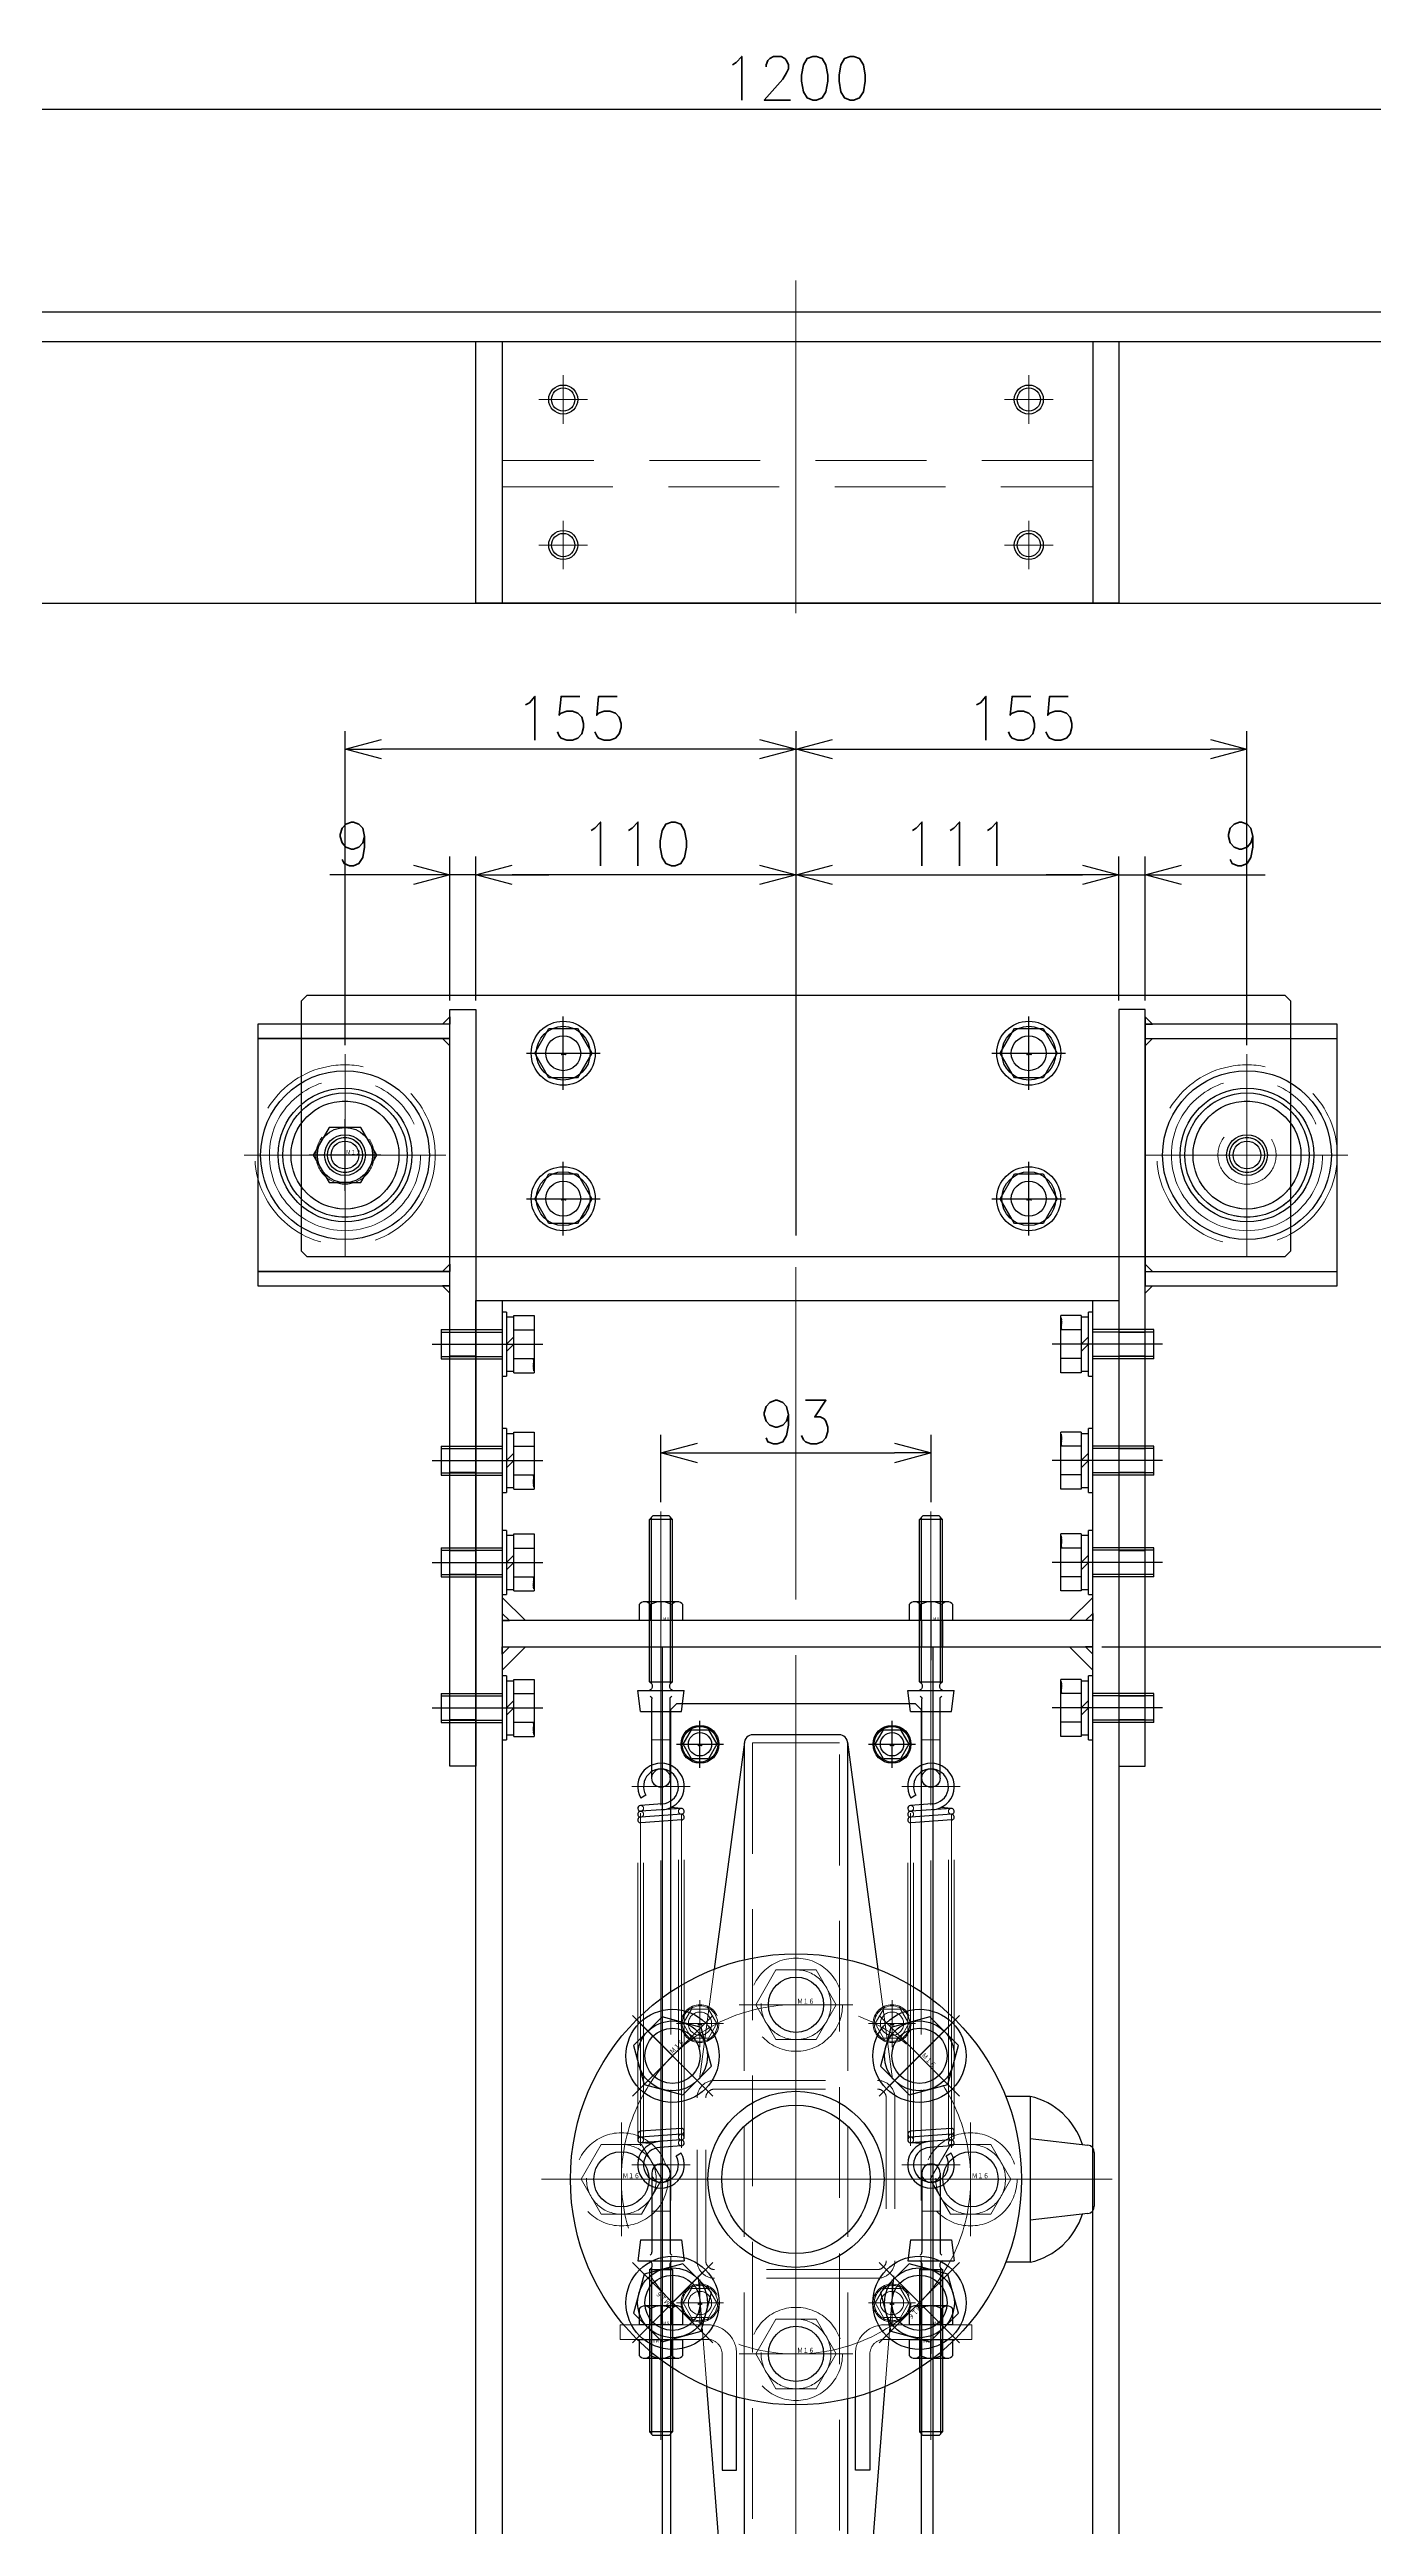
# Model space of a CAD drawing. Header units: millimetres. Extents: x -16130 to 36813, y -8099 to 27484.
# Drawn here: x 14292 to 14747, y 20762 to 21613 of the extents above; entities that cross this region are included whole.
import ezdxf

# ---------------------------------------------------------------- set-up
doc = ezdxf.new("R2010")
doc.units = ezdxf.units.MM
doc.header["$LTSCALE"] = 6
doc.header["$PDMODE"] = 99
doc.header["$PDSIZE"] = 1
for name, pattern in [('CENTER2', [28.575, 19.05, -3.175, 3.175, -3.175]), ('HIDDEN', [9.525, 6.35, -3.175]), ('PHANTOM2', [31.75, 15.875, -3.175, 3.175, -3.175, 3.175, -3.175])]:
    doc.linetypes.add(name, pattern=pattern)
for name, color, linetype, lineweight in [('04_HIDDEN', 2, 'HIDDEN', 13), ('05_CENTER', 4, 'CENTER2', 13), ('06_PHANTOM', 2, 'PHANTOM2', 13), ('08_DIM', 3, 'Continuous', 13)]:
    doc.layers.add(name, color=color, linetype=linetype, lineweight=lineweight)
doc.layers.add('10_DRAFT', color=8, linetype='Continuous', lineweight=0, plot=False)
doc.styles.add('KANJI0', font='txt.shx', dxfattribs={"width": 0.9, "height": 30, "bigfont": 'bigfont'})
doc.styles.add('KSS_TXT', font='txt.shx', dxfattribs={"bigfont": 'extfont2.shx'})
doc.styles.add('KSS_TXT_L', font='txt.shx', dxfattribs={"height": 3, "bigfont": 'extfont2.shx'})
doc.dimstyles.new('KSS_DIM', dxfattribs={"dimtxt": 3, "dimasz": 2.5, "dimexe": 1.25, "dimexo": 0.625, "dimtad": 1, "dimdsep": 46, "dimtxsty": 'KSS_TXT', "dimblk": 'OPEN30', "dimcen": 0, "dimazin": 2, "dimtfac": 0.75, "dimtmove": 0, "dimatfit": 3, "dimldrblk": 'OPEN30', "dimfxl": 1, "dimtolj": 1, "dimarcsym": 0})

# ---------------------------------------------------------------- blocks, each defined once
blk = doc.blocks.new('A$C7AFA21F4_1_1_1_1')
at = {"color": 0}
for p, q in [((-9.81, 11), (9.81, 11)), ((-9.81, 4), (-9.81, 11)), ((-4.91, 4), (-4.91, 11)), ((4.91, 4), (4.91, 11)), ((9.81, 4), (9.81, 11)), ((-11, 1.5), (11, 1.5)), ((-11, 1.5), (-11, 0)), ((-11, 0), (11, 0)), ((9.81, 4), (-9.81, 4)), ((-9.25, 4), (-9.25, 1.5)), ((0, 1.5), (-2.5, 4)), ((0, 4), (2.5, 1.5)), ((9.25, 1.5), (9.25, 4)), ((11, 0), (11, 1.5))]:
    blk.add_line(p, q, dxfattribs=at)
at = {"color": 0, "linetype": 'CENTER2'}
blk.add_line((0, -24), (0, 14), dxfattribs=at)
at = {"color": 0, "linetype": 'HIDDEN'}
for p, q in [((-5, -21), (-5, 0)), ((-4.19, -21), (-4.19, 0)), ((4.19, -21), (4.19, 0)), ((5, -21), (5, 0)), ((-5, -21), (5, -21))]:
    blk.add_line(p, q, dxfattribs=at)
at = {"layer": '10_DRAFT', "style": 'KSS_TXT_L'}
blk.add_text('BT-M10x25L,SW,PW', height=0.3, dxfattribs=at).set_placement((5.1, 10.66))
blk = doc.blocks.new('A$C64D21E7E_1_1')
at = {"color": 0}
blk.add_line((9, 43), (212, 43), dxfattribs=at)
for p, q in [((9, -59), (17, -67)), ((212, -59), (204, -67)), ((9, -84), (17, -76)), ((64, -76), (64, -2229)), ((157, -76), (157, -2229)), ((212, -84), (204, -76))]:
    blk.add_line(p, q)
for points in [[(0, -2296), (0, 43), (9, 43), (9, -2296)], [(212, 43), (221, 43), (221, -2296)], [(212, -2296), (212, 43)]]:
    blk.add_lwpolyline(points, dxfattribs=at)
at = {"color": 3}
for points in [[(9, -67), (11.5, -67), (11.5, -67), (9, -64.5)], [(212, -67), (209.5, -67), (209.5, -67), (212, -64.5)], [(9, -76), (11.5, -76), (11.5, -76), (9, -78.5)], [(212, -76), (209.5, -76), (209.5, -76), (212, -78.5)]]:
    blk.add_lwpolyline(points, close=True, dxfattribs=at)
at = {"color": 0}
blk.add_lwpolyline([(9, -76), (212, -76), (212, -67), (9, -67)], close=True, dxfattribs=at)
at = {"layer": '04_HIDDEN'}
for p, q in [((59.5, -76), (59.5, -67)), ((60.25, -76), (60.25, -67)), ((66.75, -76), (66.75, -67)), ((67.5, -76), (67.5, -67)), ((152.5, -76), (152.5, -67)), ((153.25, -76), (153.25, -67)), ((159.75, -76), (159.75, -67)), ((160.5, -76), (160.5, -67))]:
    blk.add_line(p, q, dxfattribs=at)
at = {"layer": '05_CENTER'}
for p, q in [((110, 54.51), (110, -2328.57)), ((14, 28), (-5, 28)), ((207, 28), (226, 28)), ((14, -12), (-5, -12)), ((207, -12), (226, -12)), ((14, -47), (-5, -47)), ((207, -47), (226, -47)), ((63.5, -62.71), (63.5, -80.59)), ((156.5, -62.71), (156.5, -80.59)), ((14, -97), (-5, -97)), ((207, -97), (226, -97))]:
    blk.add_line(p, q, dxfattribs=at)
blk = doc.blocks.new('A$C4F8D4A0D_1_1')
at = {"color": 0}
for p, q in [((-9, 245.5), (-75, 245.5)), ((-75, 245.5), (-75, 245.5)), ((-75, 245.5), (-9, 245.5)), ((-9, 245.5), (-9, 245.5)), ((-9, 165.5), (-75, 165.5)), ((-75, 165.5), (-75, 165.5)), ((-75, 165.5), (-9, 165.5)), ((-9, 165.5), (-9, 165.5))]:
    blk.add_line(p, q, dxfattribs=at)
for points in [[(0, -4.5), (-9, -4.5), (-9, 255.5), (0, 255.5)], [(-9, 250.5), (-75, 250.5), (-75, 160.5), (-9, 160.5)]]:
    blk.add_lwpolyline(points, close=True, dxfattribs=at)
at = {"color": 3}
for points in [[(-9, 250.5), (-11.5, 250.5), (-11.5, 250.5), (-9, 253)], [(-9, 245.5), (-11.5, 245.5), (-11.5, 245.5), (-9, 243)], [(-9, 165.5), (-11.5, 165.5), (-11.5, 165.5), (-9, 168)], [(-9, 160.5), (-11.5, 160.5), (-11.5, 160.5), (-9, 158)]]:
    blk.add_lwpolyline(points, close=True, dxfattribs=at)
at = {"color": 0}
for radius in [21.35, 18.55]:
    blk.add_circle((-45, 205.5), radius, dxfattribs=at)
at = {"layer": '04_HIDDEN'}
for p, q in [((0, 145.5), (-9, 145.5)), ((0, 144.5), (-9, 144.5)), ((0, 136.5), (-9, 136.5)), ((0, 135.5), (-9, 135.5)), ((0, 105.5), (-9, 105.5)), ((0, 104.5), (-9, 104.5)), ((0, 96.5), (-9, 96.5)), ((0, 95.5), (-9, 95.5)), ((-9, 70.5), (0, 70.5)), ((-9, 69.5), (0, 69.5)), ((-9, 61.5), (0, 61.5)), ((-9, 60.5), (0, 60.5)), ((-9, 20.5), (0, 20.5)), ((-9, 19.5), (0, 19.5)), ((-9, 11.5), (0, 11.5)), ((-9, 10.5), (0, 10.5))]:
    blk.add_line(p, q, dxfattribs=at)
at = {"layer": '05_CENTER'}
for p, q in [((-45, 179.33), (-45, 231.67)), ((-18.83, 205.5), (-71.17, 205.5)), ((5, 140.5), (-14, 140.5)), ((5, 100.5), (-14, 100.5)), ((-14, 65.5), (5, 65.5)), ((-14, 15.5), (5, 15.5))]:
    blk.add_line(p, q, dxfattribs=at)
blk = doc.blocks.new('A$C7C922184_1_1')
at = {"color": 0}
for p, q in [((9, 245.5), (75, 245.5)), ((9, 165.5), (75, 165.5))]:
    blk.add_line(p, q, dxfattribs=at)
for points in [[(0, -4.5), (9, -4.5), (9, 255.5), (0, 255.5)], [(75, 250.5), (9, 250.5), (9, 160.5), (75, 160.5)]]:
    blk.add_lwpolyline(points, close=True, dxfattribs=at)
at = {"color": 3}
for points in [[(9, 250.5), (11.5, 250.5), (11.5, 250.5), (9, 253)], [(9, 245.5), (11.5, 245.5), (11.5, 245.5), (9, 243)], [(9, 165.5), (11.5, 165.5), (11.5, 165.5), (9, 168)], [(9, 160.5), (11.5, 160.5), (11.5, 160.5), (9, 158)]]:
    blk.add_lwpolyline(points, close=True, dxfattribs=at)
at = {"color": 0}
for radius in [21.35, 18.55]:
    blk.add_circle((44, 205.5), radius, dxfattribs=at)
at = {"layer": '04_HIDDEN'}
for p, q in [((0, 145.5), (9, 145.5)), ((0, 144.5), (9, 144.5)), ((0, 136.5), (9, 136.5)), ((0, 135.5), (9, 135.5)), ((0, 105.5), (9, 105.5)), ((0, 104.5), (9, 104.5)), ((0, 96.5), (9, 96.5)), ((0, 95.5), (9, 95.5)), ((0, 70.5), (9, 70.5)), ((0, 69.5), (9, 69.5)), ((0, 61.5), (9, 61.5)), ((0, 60.5), (9, 60.5)), ((0, 20.5), (9, 20.5)), ((0, 19.5), (9, 19.5)), ((0, 11.5), (9, 11.5)), ((0, 10.5), (9, 10.5))]:
    blk.add_line(p, q, dxfattribs=at)
at = {"layer": '05_CENTER'}
for p, q in [((44, 179.33), (44, 231.67)), ((17.83, 205.5), (70.17, 205.5)), ((-5, 140.5), (14, 140.5)), ((-5, 100.5), (14, 100.5)), ((-5, 65.5), (14, 65.5)), ((-5, 15.5), (14, 15.5))]:
    blk.add_line(p, q, dxfattribs=at)
blk = doc.blocks.new('A$C47C001BE_1_1')
for name, p in [('A$C4F8D4A0D_1_1', (-110, -23)), ('A$C7C922184_1_1', (111, -23)), ('A$C64D21E7E_1_1', (-110, 89.5))]:
    blk.add_blockref(name, p)
for p, rotation in [((-101, 117.5), 270), ((102, 117.5), 90), ((-101, 77.5), 270), ((102, 77.5), 90), ((-101, 42.5), 270), ((102, 42.5), 90), ((-101, -7.5), 270), ((102, -7.5), 90)]:
    blk.add_blockref('A$C7AFA21F4_1_1_1_1', p, dxfattribs=dict(rotation=rotation))
blk = doc.blocks.new('M10Tz_1_1_1')
at = {"color": 0}
for radius in [5, 4]:
    blk.add_circle((0, 0), radius, dxfattribs=at)
at = {"layer": '05_CENTER'}
for p, q in [((8.34, 0), (-8.34, 0)), ((0, -8.34), (0, 8.34))]:
    blk.add_line(p, q, dxfattribs=at)
blk = doc.blocks.new('A$C247C2A21_1_1')
at = {"color": 0}
for p, q in [((-1191, 20), (-9, 20)), ((-701, 20), (-701, -70)), ((-498, 20), (-498, -70))]:
    blk.add_line(p, q, dxfattribs=at)
for points in [[(-1191, -70), (-9, -70), (-9, 30), (-1191, 30)], [(-710, 20), (-489, 20), (-489, -70), (-710, -70)]]:
    blk.add_lwpolyline(points, close=True, dxfattribs=at)
at = {"layer": '04_HIDDEN'}
blk.add_lwpolyline([(-701, -30), (-498, -30), (-498, -21), (-701, -21)], close=True, dxfattribs=at)
at = {"layer": '05_CENTER'}
blk.add_line((-600, 40.86), (-600, -83.05), dxfattribs=at)
for p in [(-680, 0), (-520, 0), (-680, -50), (-520, -50)]:
    blk.add_blockref('M10Tz_1_1_1', p)
blk = doc.blocks.new('A$C669F6427_1_1')
at = {"color": 0}
for p, q in [((-3.15, 13.15), (-3.15, -14.09)), ((3.15, 13.15), (3.15, -14.09)), ((-7, -9.8), (-8, -17)), ((-8, -17), (8, -17)), ((-7, -9.8), (-3.15, -9.8)), ((-3.15, -9.8), (3.15, -9.8)), ((3.15, -9.8), (7, -9.8)), ((7, -9.8), (8, -17)), ((-4, -20), (4, -20)), ((-4, -20), (-4, -75.8)), ((-3.25, -19.37), (-3.25, -76.55)), ((3.25, -19.37), (3.25, -76.55)), ((4, -20), (4, -75.8)), ((4, -75.8), (-4, -75.8)), ((-4, -75.8), (-2.8, -77)), ((4, -75.8), (2.8, -77)), ((2.8, -77), (-2.8, -77))]:
    blk.add_line(p, q, dxfattribs=at)
for centre, radius, start, end in [((0, 13.15), 3.15, 0, 180), ((-4.63, -18.5), 1.62, 292.61986, 67.38014), ((-4.15, -14.09), 1, 293.17204, 0), ((4.62, -18.5), 1.62, 112.61986, 247.38014), ((4.15, -14.09), 1, 180, 246.82796)]:
    blk.add_arc(centre, radius, start, end, dxfattribs=at)
at = {"layer": '04_HIDDEN', "color": 0}
blk.add_arc((0, 13.15), 3.15, 180, 0, dxfattribs=at)
at = {"layer": '05_CENTER', "color": 0}
blk.add_line((0, 18.51), (0, -78.56), dxfattribs=at)
at = {"layer": '10_DRAFT'}
blk.add_line((-3.15, 0), (3.15, 0), dxfattribs=at)
blk = doc.blocks.new('M8Nu_1_1_1_1')
at = {"color": 0}
for p, q in [((-7.5, 5.5), (-7.5, 0)), ((-7.5, 5.5), (-7.5, 0)), ((7.5, 0), (-7.5, 0)), ((5.62, 6.5), (-5.62, 6.5)), ((5.62, 6.5), (-5.62, 6.5)), ((-3.75, 0), (-3.75, 5.5)), ((-3.75, 0), (-3.75, 5.5)), ((3.75, 5.5), (3.75, 0)), ((3.75, 5.5), (3.75, 0)), ((7.5, 0), (7.5, 5.5)), ((7.5, 0), (7.5, 5.5))]:
    blk.add_line(p, q, dxfattribs=at)
at = {"color": 0, "linetype": 'CENTER2'}
blk.add_line((0, 6.5), (0, 0), dxfattribs=at)
at = {"color": 0}
for centre, radius, start, end in [((-5.62, 4.25), 2.25, 33.626, 146.374), ((-5.62, 4.25), 2.25, 33.626, 146.374), ((0, -1), 7.5, 60, 120), ((5.62, 4.25), 2.25, 33.626, 146.374)]:
    blk.add_arc(centre, radius, start, end, dxfattribs=at)
at = {"layer": '10_DRAFT', "style": 'KANJI0', "width": 0.82}
blk.add_text('Ｍ８', height=1, dxfattribs=at).set_placement((0.71, -0.03))
blk = doc.blocks.new('AWS16-100e_1_1')
at = {"color": 0}
for p, q in [((-129.48, -7.07), (-130.02, 0.43)), ((-128.74, 3.37), (-128.48, 7)), ((-127.48, -6.93), (-128.48, 7.03)), ((-125.48, -6.93), (-126.48, 7.07)), ((-123.48, -6.93), (-124.48, 7.07)), ((-17.51, -7.21), (-18.52, 6.93)), ((-15.51, -7.21), (-16.52, 6.93)), ((-13.52, -7.07), (-14.52, 6.93)), ((-11.98, -0.43), (-12.52, 7.07)), ((-9, 5.2), (-10, 6.93)), ((-132, -6.93), (-133, -5.2)), ((-132.5, -6.06), (-132.5, -6.06)), ((-132.25, -6.5), (-132.25, -6.5)), ((-13.52, -7.07), (-13.26, -3.37))]:
    blk.add_line(p, q, dxfattribs=at)
for centre, radius, start, end in [((-136, 0), 8, 4.08562, 299.99999), ((-136, 0), 6, 4.08562, 299.99999), ((-127.48, 7), 1, 355.91438, 175.91438), ((-125.48, 7), 1, 355.91438, 175.91438), ((-17.52, 7), 1, 0, 184.08562), ((-15.52, 7), 1, 0, 184.08562), ((-13.52, 7), 1, 4.08562, 184.08562), ((-6, 0), 8, 184.08562, 120), ((-6, 0), 6, 184.08562, 120), ((-128.48, -7), 1, 184.08562, 4.08562), ((-126.48, -7), 1, 184.08562, 4.08562), ((-124.48, -7), 1, 184.08562, 4.08562), ((-16.52, -7), 1, 175.91438, 355.91438), ((-14.52, -7), 1, 175.91438, 355.91438)]:
    blk.add_arc(centre, radius, start, end, dxfattribs=at)
at = {"layer": '04_HIDDEN', "color": 0}
for centre, start, end in [((-127.48, 7), 175.91438, 355.91438), ((-15.52, 7), 180, 4.08562), ((-13.52, 7), 184.08562, 4.08562), ((-128.48, -7), 4.08562, 184.08562), ((-126.48, -7), 4.08562, 184.08562), ((-14.52, -7), 355.91438, 175.91438)]:
    blk.add_arc(centre, 1, start, end, dxfattribs=at)
at = {"layer": '05_CENTER', "color": 0}
for p, q in [((-136, 10), (-136, -10)), ((-6, 10), (-6, -10)), ((-145.75, 0), (3.75, 0)), ((-129.48, 7), (-11.52, 7)), ((-130.17, -7), (-12, -7))]:
    blk.add_line(p, q, dxfattribs=at)
at = {"layer": '06_PHANTOM', "color": 0}
for p, q in [((-127.48, 8), (-15.52, 8)), ((-127.48, 6), (-15.52, 6)), ((-126.48, -6), (-14.52, -6)), ((-126.48, -8), (-14.52, -8))]:
    blk.add_line(p, q, dxfattribs=at)
blk = doc.blocks.new('A$C5D2D06B3_1_1')
at = {"color": 4, "xscale": -1, "rotation": 180}
blk.add_blockref('A$C669F6427_1_1', (0, -41), dxfattribs=at)
for p in [(0, 0), (0, -242)]:
    blk.add_blockref('M8Nu_1_1_1_1', p)
at = {"color": 4, "rotation": 90}
blk.add_blockref('AWS16-100e_1_1', (0, -51), dxfattribs=at)
at = {"color": 4}
blk.add_blockref('A$C669F6427_1_1', (0, -203), dxfattribs=at)
at = {"rotation": 180}
blk.add_blockref('M8Nu_1_1_1_1', (0, -247), dxfattribs=at)
blk = doc.blocks.new('A$C491655AE_1_1_1_1')
at = {"color": 0, "linetype": 'CENTER2'}
for p, q in [((0, -12.64), (0, 12.64)), ((-12.64, 0), (12.64, 0))]:
    blk.add_line(p, q, dxfattribs=at)
at = {"color": 0}
for p, q in [((-9.81, 0), (-4.91, 8.5)), ((-4.91, -8.5), (-9.81, 0)), ((-4.91, 8.5), (4.91, 8.5)), ((4.91, 8.5), (9.81, 0)), ((9.81, 0), (4.91, -8.5)), ((4.91, -8.5), (-4.91, -8.5))]:
    blk.add_line(p, q, dxfattribs=at)
for radius in [11, 9.25]:
    blk.add_circle((0, 0), radius, dxfattribs=at)
at = {"layer": '10_DRAFT', "style": 'KSS_TXT_L'}
blk.add_text('BT-M10', height=0.3, dxfattribs=at).set_placement((-0.7, -0.54))
blk = doc.blocks.new('M12Tz_1_1_1')
at = {"color": 0}
for radius in [6, 4.75]:
    blk.add_circle((0, 0), radius, dxfattribs=at)
at = {"layer": '05_CENTER'}
for p, q in [((0, -10.33), (0, 10.33)), ((10.33, 0), (-10.33, 0))]:
    blk.add_line(p, q, dxfattribs=at)
blk = doc.blocks.new('A$C22AC1178_1_1')
at = {"color": 0}
blk.add_lwpolyline([(-250, 73), (-248, 75), (88, 75), (90, 73), (90, -13), (88, -15), (-248, -15), (-250, -13)], close=True, dxfattribs=at)
for centre, radius in [((-160, 55), 6), ((0, 55), 6), ((-235, 20), 7), ((-235, 20), 6), ((75, 20), 7), ((75, 20), 6), ((-235, 20), 4.75), ((75, 20), 4.75), ((-160, 5), 6), ((0, 5), 6)]:
    blk.add_circle(centre, radius, dxfattribs=at)
at = {"layer": '04_HIDDEN'}
for centre in [(-235, 20), (75, 20)]:
    blk.add_circle(centre, 10, dxfattribs=at)
at = {"layer": '05_CENTER'}
for p, q in [((-160, 44.59), (-160, 65.41)), ((0, 44.59), (0, 65.41)), ((-149.59, 55), (-170.41, 55)), ((10.41, 55), (-10.41, 55)), ((-235, 5.6), (-235, 34.4)), ((75, 5.6), (75, 34.4)), ((-249.4, 20), (-220.6, 20)), ((89.4, 20), (60.6, 20)), ((-160, -5.41), (-160, 15.41)), ((0, -5.41), (0, 15.41)), ((-149.59, 5), (-170.41, 5)), ((10.41, 5), (-10.41, 5))]:
    blk.add_line(p, q, dxfattribs=at)
blk.add_blockref('M12Tz_1_1_1', (-235, 20))
blk = doc.blocks.new('M12Nua_2_1')
at = {"color": 0}
for p, q in [((-5.47, 9.48), (-10.95, 0)), ((5.48, 9.48), (-5.47, 9.48)), ((10.95, 0), (5.48, 9.48)), ((-10.95, 0), (-5.47, -9.48)), ((5.48, -9.48), (10.95, 0)), ((-5.47, -9.48), (5.48, -9.48))]:
    blk.add_line(p, q, dxfattribs=at)
at = {"color": 0, "linetype": 'CENTER2'}
for p, q in [((0, -12.34), (0, 12.34)), ((12.34, 0), (-12.34, 0))]:
    blk.add_line(p, q, dxfattribs=at)
at = {"color": 0}
for radius in [9.48, 6, 4.75]:
    blk.add_circle((0, 0), radius, dxfattribs=at)
at = {"layer": '10_DRAFT', "style": 'KANJI0', "width": 0.82}
blk.add_text('Ｍ１２', height=1.5, dxfattribs=at).set_placement((0.31, 0.09))
blk = doc.blocks.new('A$C56841FAC_1_1')
at = {"color": 0}
for radius in [29, 23]:
    blk.add_circle((0, 0), radius, dxfattribs=at)
at = {"layer": '05_CENTER', "color": 0}
for p, q in [((0, -31.37), (0, 31.37)), ((31.37, 0), (-31.37, 0))]:
    blk.add_line(p, q, dxfattribs=at)
blk.add_circle((0, 0), 26, dxfattribs=at)
blk = doc.blocks.new('A$C3FA65521_1_1')
at = {"color": 0}
for radius in [31, 10, 6.05]:
    blk.add_circle((0, 0), radius, dxfattribs=at)
at = {"layer": '04_HIDDEN'}
for radius in [21.35, 18.55]:
    blk.add_circle((0, 0), radius, dxfattribs=at)
at = {"layer": '05_CENTER'}
for p, q in [((0, -34.67), (0, 34.67)), ((-34.67, 0), (34.67, 0))]:
    blk.add_line(p, q, dxfattribs=at)
blk = doc.blocks.new('A$C1CB21C02_1_1')
for name, p in [('A$C22AC1178_1_1', (-75, -20)), ('A$C491655AE_1_1_1_1', (-235, 35)), ('A$C491655AE_1_1_1_1', (-75, 35)), ('M12Nua_2_1', (-310, 0)), ('A$C491655AE_1_1_1_1', (-235, -15)), ('A$C491655AE_1_1_1_1', (-75, -15))]:
    blk.add_blockref(name, p)
at = {"color": 4}
for p in [(-310, 0), (0, 0)]:
    blk.add_blockref('A$C56841FAC_1_1', p, dxfattribs=at)
at = {"layer": '04_HIDDEN'}
for p in [(-310, 0), (0, 0)]:
    blk.add_blockref('A$C3FA65521_1_1', p, dxfattribs=at)
blk = doc.blocks.new('_Open30')
at = {"color": 0, "linetype": 'ByBlock', "lineweight": -2}
for p, q in [((-1, 0.268), (0, 0)), ((0, 0), (-1, -0.268)), ((0, 0), (-1, 0))]:
    blk.add_line(p, q, dxfattribs=at)
blk = doc.blocks.new('*D2007')
at = {"layer": '08_DIM', "color": 0, "lineweight": -2, "transparency": 16777216}
for p, q in [((14393.8, 21271.01), (14393.8, 21378.93)), ((14548.8, 21205.55), (14548.8, 21378.93)), ((14536.3, 21372.68), (14406.3, 21372.68))]:
    blk.add_line(p, q, dxfattribs=at)
at = {"layer": 'Defpoints', "color": 0, "transparency": 16777216}
for p in [(14393.8, 21372.68), (14393.8, 21267.89), (14548.8, 21202.43)]:
    blk.add_point(p, dxfattribs=at)
at = {"layer": '08_DIM', "color": 0, "lineweight": -2, "transparency": 16777216, "xscale": 12.5, "yscale": 12.5, "zscale": 12.5, "rotation": 180}
blk.add_blockref('_Open30', (14393.8, 21372.68), dxfattribs=at)
at = {"layer": '08_DIM', "color": 0, "lineweight": -2, "transparency": 16777216, "xscale": 12.5, "yscale": 12.5, "zscale": 12.5}
blk.add_blockref('_Open30', (14548.8, 21372.68), dxfattribs=at)
at = {"layer": '08_DIM', "color": 0, "transparency": 16777216, "insert": (14471.3, 21383.32), "char_height": 15, "attachment_point": 5, "style": 'KSS_TXT'}
blk.add_mtext('\\A1;155', dxfattribs=at)
blk = doc.blocks.new('*D2008')
at = {"layer": '08_DIM', "color": 0, "lineweight": -2, "transparency": 16777216}
for p, q in [((14548.8, 21205.55), (14548.8, 21378.93)), ((14703.8, 21271.01), (14703.8, 21378.93)), ((14561.3, 21372.68), (14691.3, 21372.68))]:
    blk.add_line(p, q, dxfattribs=at)
at = {"layer": 'Defpoints', "color": 0, "transparency": 16777216}
for p in [(14703.8, 21372.68), (14703.8, 21267.89), (14548.8, 21202.43)]:
    blk.add_point(p, dxfattribs=at)
at = {"layer": '08_DIM', "color": 0, "lineweight": -2, "transparency": 16777216, "xscale": 12.5, "yscale": 12.5, "zscale": 12.5, "rotation": 180}
blk.add_blockref('_Open30', (14548.8, 21372.68), dxfattribs=at)
at = {"layer": '08_DIM', "color": 0, "lineweight": -2, "transparency": 16777216, "xscale": 12.5, "yscale": 12.5, "zscale": 12.5}
blk.add_blockref('_Open30', (14703.8, 21372.68), dxfattribs=at)
at = {"layer": '08_DIM', "color": 0, "transparency": 16777216, "insert": (14626.3, 21383.32), "char_height": 15, "attachment_point": 5, "style": 'KSS_TXT'}
blk.add_mtext('\\A1;155', dxfattribs=at)
blk = doc.blocks.new('*D2011')
at = {"layer": '08_DIM', "color": 0, "lineweight": -2, "transparency": 16777216}
for p, q in [((13948.8, 21520.98), (13948.8, 21598.92)), ((15148.8, 21520.98), (15148.8, 21598.92)), ((13961.3, 21592.67), (15136.3, 21592.67))]:
    blk.add_line(p, q, dxfattribs=at)
at = {"layer": 'Defpoints', "color": 0, "transparency": 16777216}
for p in [(15148.8, 21592.67), (13948.8, 21517.86), (15148.8, 21517.86)]:
    blk.add_point(p, dxfattribs=at)
at = {"layer": '08_DIM', "color": 0, "lineweight": -2, "transparency": 16777216, "xscale": 12.5, "yscale": 12.5, "zscale": 12.5, "rotation": 180}
blk.add_blockref('_Open30', (13948.8, 21592.67), dxfattribs=at)
at = {"layer": '08_DIM', "color": 0, "lineweight": -2, "transparency": 16777216, "xscale": 12.5, "yscale": 12.5, "zscale": 12.5}
blk.add_blockref('_Open30', (15148.8, 21592.67), dxfattribs=at)
at = {"layer": '08_DIM', "color": 0, "transparency": 16777216, "insert": (14548.8, 21603.3), "char_height": 15, "attachment_point": 5, "style": 'KSS_TXT'}
blk.add_mtext('\\A1;1200', dxfattribs=at)
blk = doc.blocks.new('*D2018')
at = {"layer": '08_DIM', "color": 0, "lineweight": -2, "transparency": 16777216}
for p, q in [((14438.8, 21286.35), (14438.8, 21335.77)), ((14548.8, 21205.55), (14548.8, 21335.77)), ((14536.3, 21329.52), (14451.3, 21329.52))]:
    blk.add_line(p, q, dxfattribs=at)
at = {"layer": 'Defpoints', "color": 0, "transparency": 16777216}
for p in [(14438.8, 21329.52), (14438.8, 21283.22), (14548.8, 21202.43)]:
    blk.add_point(p, dxfattribs=at)
at = {"layer": '08_DIM', "color": 0, "lineweight": -2, "transparency": 16777216, "xscale": 12.5, "yscale": 12.5, "zscale": 12.5, "rotation": 180}
blk.add_blockref('_Open30', (14438.8, 21329.52), dxfattribs=at)
at = {"layer": '08_DIM', "color": 0, "lineweight": -2, "transparency": 16777216, "xscale": 12.5, "yscale": 12.5, "zscale": 12.5}
blk.add_blockref('_Open30', (14548.8, 21329.52), dxfattribs=at)
at = {"layer": '08_DIM', "color": 0, "transparency": 16777216, "insert": (14493.8, 21340.15), "char_height": 15, "attachment_point": 5, "style": 'KSS_TXT'}
blk.add_mtext('\\A1;110', dxfattribs=at)
blk = doc.blocks.new('*D2019')
at = {"layer": '08_DIM', "color": 0, "lineweight": -2, "transparency": 16777216}
for p, q in [((14548.8, 21205.55), (14548.8, 21335.77)), ((14659.8, 21286.35), (14659.8, 21335.77)), ((14561.3, 21329.52), (14647.3, 21329.52))]:
    blk.add_line(p, q, dxfattribs=at)
at = {"layer": 'Defpoints', "color": 0, "transparency": 16777216}
for p in [(14659.8, 21329.52), (14659.8, 21283.22), (14548.8, 21202.43)]:
    blk.add_point(p, dxfattribs=at)
at = {"layer": '08_DIM', "color": 0, "lineweight": -2, "transparency": 16777216, "xscale": 12.5, "yscale": 12.5, "zscale": 12.5, "rotation": 180}
blk.add_blockref('_Open30', (14548.8, 21329.52), dxfattribs=at)
at = {"layer": '08_DIM', "color": 0, "lineweight": -2, "transparency": 16777216, "xscale": 12.5, "yscale": 12.5, "zscale": 12.5}
blk.add_blockref('_Open30', (14659.8, 21329.52), dxfattribs=at)
at = {"layer": '08_DIM', "color": 0, "transparency": 16777216, "insert": (14604.3, 21340.15), "char_height": 15, "attachment_point": 5, "style": 'KSS_TXT'}
blk.add_mtext('\\A1;111', dxfattribs=at)
blk = doc.blocks.new('*D2020')
at = {"layer": '08_DIM', "color": 0, "lineweight": -2, "transparency": 16777216}
for p, q in [((14429.8, 21286.35), (14429.8, 21335.77)), ((14438.8, 21286.35), (14438.8, 21335.77)), ((14417.3, 21329.52), (14388.55, 21329.52)), ((14438.8, 21329.52), (14429.8, 21329.52)), ((14451.3, 21329.52), (14463.8, 21329.52))]:
    blk.add_line(p, q, dxfattribs=at)
at = {"layer": 'Defpoints', "color": 0, "transparency": 16777216}
for p in [(14429.8, 21329.52), (14429.8, 21283.22), (14438.8, 21283.22)]:
    blk.add_point(p, dxfattribs=at)
at = {"layer": '08_DIM', "color": 0, "lineweight": -2, "transparency": 16777216, "xscale": 12.5, "yscale": 12.5, "zscale": 12.5}
blk.add_blockref('_Open30', (14429.8, 21329.52), dxfattribs=at)
at = {"layer": '08_DIM', "color": 0, "lineweight": -2, "transparency": 16777216, "xscale": 12.5, "yscale": 12.5, "zscale": 12.5, "rotation": 180}
blk.add_blockref('_Open30', (14438.8, 21329.52), dxfattribs=at)
at = {"layer": '08_DIM', "color": 0, "transparency": 16777216, "insert": (14396.67, 21340.15), "char_height": 15, "attachment_point": 5, "style": 'KSS_TXT'}
blk.add_mtext('\\A1;9', dxfattribs=at)
blk = doc.blocks.new('*D2021')
at = {"layer": '08_DIM', "color": 0, "lineweight": -2, "transparency": 16777216}
for p, q in [((14659.8, 21286.35), (14659.8, 21335.77)), ((14668.8, 21286.35), (14668.8, 21335.77)), ((14647.3, 21329.52), (14634.8, 21329.52)), ((14659.8, 21329.52), (14668.8, 21329.52)), ((14681.3, 21329.52), (14710.05, 21329.52))]:
    blk.add_line(p, q, dxfattribs=at)
at = {"layer": 'Defpoints', "color": 0, "transparency": 16777216}
for p in [(14668.8, 21329.52), (14659.8, 21283.22), (14668.8, 21283.22)]:
    blk.add_point(p, dxfattribs=at)
at = {"layer": '08_DIM', "color": 0, "lineweight": -2, "transparency": 16777216, "xscale": 12.5, "yscale": 12.5, "zscale": 12.5}
blk.add_blockref('_Open30', (14659.8, 21329.52), dxfattribs=at)
at = {"layer": '08_DIM', "color": 0, "lineweight": -2, "transparency": 16777216, "xscale": 12.5, "yscale": 12.5, "zscale": 12.5, "rotation": 180}
blk.add_blockref('_Open30', (14668.8, 21329.52), dxfattribs=at)
at = {"layer": '08_DIM', "color": 0, "transparency": 16777216, "insert": (14701.92, 21340.15), "char_height": 15, "attachment_point": 5, "style": 'KSS_TXT'}
blk.add_mtext('\\A1;9', dxfattribs=at)
blk = doc.blocks.new('A$C68293EE5_1_1')
at = {"color": 0}
blk.add_lwpolyline([(20, -23.22), (20, -50), (25, -50), (25, -24.77)], dxfattribs=at)
at = {"layer": '04_HIDDEN'}
for points in [[(15, 0), (-15, 0), (-15, -5), (15, -5, -0.414214), (20, -10), (20, -23.22)], [(25, -24.77), (25, -10, 0.414214), (15, 0)]]:
    blk.add_lwpolyline(points, format="xyb", dxfattribs=at)
at = {"layer": '05_CENTER'}
blk.add_line((-1, 5), (-1, -10), dxfattribs=at)
blk = doc.blocks.new('A$C473A0517_1_1_1')
for p, q in [((-17.75, 150.18), (-28.16, 72.2)), ((17.75, 150.18), (28.16, 72.2)), ((-17.77, -235.01), (-30.63, -71.19)), ((17.77, -235.01), (30.63, -71.19))]:
    blk.add_line(p, q)
at = {"color": 0}
for p, q in [((-17.78, 149.78), (-17.78, 75.43)), ((14.78, 152.78), (-14.78, 152.78)), ((17.78, 75.43), (17.78, 149.78)), ((-17.78, -75.43), (-17.78, -234.78)), ((17.78, -234.78), (17.78, -75.43)), ((-14.78, -237.78), (14.78, -237.78))]:
    blk.add_line(p, q, dxfattribs=at)
for points in [[(-43, 64.48), (-43, 161.5), (-41, 163.5), (41, 163.5), (43, 161.5), (43, 64.48)], [(43, -64.48), (43, -247.5), (41, -249.5), (-41, -249.5), (-43, -247.5), (-43, -64.48)]]:
    blk.add_lwpolyline(points, dxfattribs=at)
for centre, radius in [((-33, 149.5), 4), ((33, 149.5), 4), ((0, 0), 77.5), ((0, 60), 9.5), ((0, 0), 30.25), ((-60, 0), 9.5), ((60, 0), 9.5), ((0, -60), 9.5), ((-33, -138.5), 4), ((33, -138.5), 4), ((-33, -234.5), 4), ((33, -234.5), 4)]:
    blk.add_circle(centre, radius, dxfattribs=at)
for centre, start, end in [((-14.78, 149.78), 90, 180), ((14.78, 149.78), 0, 90), ((-14.78, -234.78), 180, 270), ((14.78, -234.78), 270, 0)]:
    blk.add_arc(centre, 3, start, end, dxfattribs=at)
at = {"layer": '04_HIDDEN'}
for p, q in [((-28.16, 72.2), (-33.95, 28.79)), ((-17.78, 75.43), (-17.78, -75.43)), ((17.78, 75.43), (17.78, -75.43)), ((28.16, 72.2), (33.95, 28.79)), ((-30.63, -71.19), (-33.98, -28.47)), ((30.63, -71.19), (33.98, -28.47))]:
    blk.add_line(p, q, dxfattribs=at)
blk.add_lwpolyline([(-15, -235), (15, -235), (15, 150), (-15, 150)], close=True, dxfattribs=at)
for points in [[(-43, -64.48), (-43, 64.48)], [(43, -64.48), (43, 64.48)]]:
    blk.add_lwpolyline(points, dxfattribs=at)
for points in [[(-28, 34), (28, 34, -0.414214), (34, 28), (34, -28, -0.414214), (28, -34), (-28, -34, -0.414214), (-34, -28), (-34, 28, -0.414214)], [(-28, 31), (28, 31, -0.414214), (31, 28), (31, -28, -0.414214), (28, -31), (-28, -31, -0.414214), (-31, -28), (-31, 28, -0.414214)]]:
    blk.add_lwpolyline(points, format="xyb", close=True, dxfattribs=at)
for centre in [(-33, 53.5), (33, 53.5), (-33, -42.5), (33, -42.5)]:
    blk.add_circle(centre, 4, dxfattribs=at)
at = {"layer": '05_CENTER'}
for p, q in [((0, -255), (0, 169)), ((-33, 142.16), (-33, 156.84)), ((33, 142.16), (33, 156.84)), ((-25.66, 149.5), (-40.34, 149.5)), ((25.66, 149.5), (40.34, 149.5)), ((-33, 46.16), (-33, 60.84)), ((33, 46.16), (33, 60.84)), ((-25.66, 53.5), (-40.34, 53.5)), ((25.66, 53.5), (40.34, 53.5)), ((84.96, 0), (-84.96, 0)), ((-25.66, -42.5), (-40.34, -42.5)), ((-33, -49.84), (-33, -35.16)), ((25.66, -42.5), (40.34, -42.5)), ((33, -49.84), (33, -35.16)), ((-33, -145.84), (-33, -131.16)), ((33, -145.84), (33, -131.16)), ((-25.66, -138.5), (-40.34, -138.5)), ((25.66, -138.5), (40.34, -138.5)), ((-33, -241.84), (-33, -227.16)), ((33, -241.84), (33, -227.16)), ((-25.66, -234.5), (-40.34, -234.5)), ((25.66, -234.5), (40.34, -234.5))]:
    blk.add_line(p, q, dxfattribs=at)
blk.add_circle((0, 0), 60, dxfattribs=at)
at = {"layer": '10_DRAFT'}
for p, q in [((19.06, 0), (-19.06, 0)), ((15, 0), (-15, 0))]:
    blk.add_line(p, q, dxfattribs=at)
blk.add_blockref('A$C68293EE5_1_1', (-45.4, -50))
at = {"xscale": -1}
blk.add_blockref('A$C68293EE5_1_1', (45.4, -50), dxfattribs=at)
blk = doc.blocks.new('M16Bv_1_1_1_1')
at = {"color": 0, "linetype": 'CENTER2'}
for p, q in [((0, 19.54), (0, -19.54)), ((-19.54, 0), (19.54, 0))]:
    blk.add_line(p, q, dxfattribs=at)
at = {"color": 0}
for p, q in [((-6.92, 11.99), (-13.85, 0)), ((6.93, 11.99), (-6.92, 11.99)), ((13.85, 0), (6.93, 11.99)), ((-13.85, 0), (-6.92, -11.99)), ((6.93, -11.99), (13.85, 0)), ((-6.92, -11.99), (6.93, -11.99))]:
    blk.add_line(p, q, dxfattribs=at)
for radius in [16, 11.99]:
    blk.add_circle((0, 0), radius, dxfattribs=at)
at = {"layer": '10_DRAFT', "style": 'KANJI0', "width": 0.82}
blk.add_text('Ｍ１６', height=1.714, dxfattribs=at).set_placement((0.41, 0.18))
blk = doc.blocks.new('A$C599168A9_1_1')
at = {"color": 0, "linetype": 'CENTER2'}
for p, q in [((-8.12, 0), (8.12, 0)), ((0, -8.12), (0, 8.12))]:
    blk.add_line(p, q, dxfattribs=at)
at = {"color": 0}
for p, q in [((-5.77, 0), (-2.89, 5)), ((-2.89, -5), (-5.77, 0)), ((-2.89, 5), (2.89, 5)), ((2.89, 5), (5.77, 0)), ((5.77, 0), (2.89, -5)), ((2.89, -5), (-2.89, -5))]:
    blk.add_line(p, q, dxfattribs=at)
for radius in [6.5, 6.1]:
    blk.add_circle((0, 0), radius, dxfattribs=at)
at = {"layer": '10_DRAFT', "style": 'KSS_TXT_L'}
blk.add_text('BT-M6', height=0.3, dxfattribs=at).set_placement((-0.69, -0.49))
blk = doc.blocks.new('ボールバルブ21α型-10K-50mmc_1_1')
at = {"color": 0}
for p, q in [((-9.27, 102.5), (9.27, 102.5)), ((-14, 80.5), (-11.75, 100.28)), ((11.75, 100.28), (14, 80.5)), ((-28.5, 80.5), (28.5, 80.5)), ((-28.5, 80.5), (-28.5, 72.07)), ((28.5, 80.5), (28.5, 72.07))]:
    blk.add_line(p, q, dxfattribs=at)
for centre, radius in [((0, 0), 77.5), ((-42.43, 42.43), 9.5), ((42.43, 42.43), 9.5), ((0, 0), 25.5), ((-42.43, -42.43), 9.5), ((42.43, -42.43), 9.5)]:
    blk.add_circle(centre, radius, dxfattribs=at)
for centre, radius, start, end in [((-9.27, 100), 2.5, 90, 173.51693), ((9.27, 100), 2.5, 6.48307, 90), ((-4.17, 74.74), 25, 108.13751, 166.68455), ((4.17, 74.74), 25, 13.31545, 71.86249)]:
    blk.add_arc(centre, radius, start, end, dxfattribs=at)
at = {"layer": '05_CENTER', "color": 0}
for p, q in [((0, -87.5), (0, 108.62)), ((-31.62, 31.62), (-53.23, 53.23)), ((31.62, 31.62), (53.23, 53.23)), ((-87.5, 0), (87.5, 0)), ((-53.23, -53.23), (-31.62, -31.62)), ((31.62, -31.62), (53.23, -53.23))]:
    blk.add_line(p, q, dxfattribs=at)
blk.add_circle((0, 0), 60, dxfattribs=at)
blk = doc.blocks.new('A$C5BE8604D_1_1')
for name, p in [('A$C473A0517_1_1_1', (0, 0)), ('A$C599168A9_1_1', (-33, 149.5)), ('A$C599168A9_1_1', (33, 149.5)), ('A$C599168A9_1_1', (-33, -138.5)), ('A$C599168A9_1_1', (33, -138.5)), ('A$C599168A9_1_1', (-33, -234.5)), ('A$C599168A9_1_1', (33, -234.5))]:
    blk.add_blockref(name, p)
at = {"color": 4, "rotation": 270}
blk.add_blockref('ボールバルブ21α型-10K-50mmc_1_1', (0, 0), dxfattribs=at)
for p, rotation in [((-42.43, 42.43), 44.99999999999996), ((42.43, 42.43), 315), ((-42.43, -42.43), 134.9999999999999), ((42.43, -42.43), 225)]:
    blk.add_blockref('M16Bv_1_1_1_1', p, dxfattribs=dict(rotation=rotation))
at = {"layer": '04_HIDDEN'}
for name, p in [('M16Bv_1_1_1_1', (0, 60)), ('A$C599168A9_1_1', (-33, 53.5)), ('A$C599168A9_1_1', (33, 53.5)), ('M16Bv_1_1_1_1', (-60, 0)), ('M16Bv_1_1_1_1', (60, 0)), ('A$C599168A9_1_1', (-33, -42.5)), ('M16Bv_1_1_1_1', (0, -60)), ('A$C599168A9_1_1', (33, -42.5))]:
    blk.add_blockref(name, p, dxfattribs=at)
blk = doc.blocks.new('A$C43802587_1_1')
blk.add_blockref('A$C5BE8604D_1_1', (0, 0))
blk = doc.blocks.new('*D2427')
at = {"layer": '08_DIM', "color": 0, "lineweight": -2, "transparency": 16777216}
for p, q in [((14502.4, 21113.9), (14502.4, 21137.08)), ((14595.2, 21113.9), (14595.2, 21137.08)), ((14514.9, 21130.83), (14582.7, 21130.83))]:
    blk.add_line(p, q, dxfattribs=at)
at = {"layer": 'Defpoints', "color": 0, "transparency": 16777216}
for p in [(14595.2, 21130.83), (14502.4, 21110.78), (14595.2, 21110.78)]:
    blk.add_point(p, dxfattribs=at)
at = {"layer": '08_DIM', "color": 0, "lineweight": -2, "transparency": 16777216, "xscale": 12.5, "yscale": 12.5, "zscale": 12.5, "rotation": 180}
blk.add_blockref('_Open30', (14502.4, 21130.83), dxfattribs=at)
at = {"layer": '08_DIM', "color": 0, "lineweight": -2, "transparency": 16777216, "xscale": 12.5, "yscale": 12.5, "zscale": 12.5}
blk.add_blockref('_Open30', (14595.2, 21130.83), dxfattribs=at)
at = {"layer": '08_DIM', "color": 0, "transparency": 16777216, "insert": (14548.8, 21141.45), "char_height": 15, "attachment_point": 5, "style": 'KSS_TXT'}
blk.add_mtext('\\A1;93', dxfattribs=at)
blk = doc.blocks.new('*D3100')
at = {"layer": '08_DIM', "color": 0, "lineweight": -2, "transparency": 16777216}
for p, q in [((14800.02, 21076.72), (14800.02, 21135.47)), ((14653.92, 21064.22), (14806.27, 21064.22)), ((14800.02, 21050.72), (14800.02, 21064.22)), ((14914.55, 21050.72), (14793.77, 21050.72)), ((14800.02, 21038.22), (14800.02, 21025.72))]:
    blk.add_line(p, q, dxfattribs=at)
at = {"layer": 'Defpoints', "color": 0, "transparency": 16777216}
for p in [(14650.8, 21064.22), (14800.02, 21064.22), (14917.68, 21050.72)]:
    blk.add_point(p, dxfattribs=at)
at = {"layer": '08_DIM', "color": 0, "lineweight": -2, "transparency": 16777216, "xscale": 12.5, "yscale": 12.5, "zscale": 12.5}
for p, rotation in [((14800.02, 21064.22), 270), ((14800.02, 21050.72), 90)]:
    blk.add_blockref('_Open30', p, dxfattribs=dict(at, rotation=rotation))
at = {"layer": '08_DIM', "color": 0, "transparency": 16777216, "insert": (14789.38, 21112.35), "char_height": 15, "attachment_point": 5, "rotation": 90, "style": 'KSS_TXT'}
blk.add_mtext('\\A1;13.5', dxfattribs=at)

msp = doc.modelspace()

# ---------------------------------------------------------------- block references
for name, p in [('A$C247C2A21_1_1', (15148.79833, 21492.85629)), ('A$C47C001BE_1_1', (14548.79833, 21050.72052)), ('A$C1CB21C02_1_1', (14703.79833, 21233.22044)), ('A$C5D2D06B3_1_1', (14502.39983, 21073.22052)), ('A$C5D2D06B3_1_1', (14595.19683, 21073.22052)), ('A$C43802587_1_1', (14548.79833, 20881.22052))]:
    msp.add_blockref(name, p)

# ---------------------------------------------------------------- dimensions: what is measured, and where the dimension line sits
at = {"layer": '08_DIM'}
for base, p1, p2, override, picture, middle in [((15148.79833, 21592.6739), (13948.79833, 21517.85629), (15148.79833, 21517.85629), {"dimscale": 5}, '*D2011', (14548.79833, 21603.2989)), ((14393.79833, 21372.67839), (14548.79833, 21202.42809), (14393.79833, 21267.8857), {"dimscale": 5}, '*D2007', (14471.29833, 21383.32423)), ((14703.79833, 21372.67839), (14548.79833, 21202.42809), (14703.79833, 21267.88568), {"dimscale": 5}, '*D2008', (14626.29833, 21383.32423)), ((14429.79833, 21329.52226), (14438.79833, 21283.22044), (14429.79833, 21283.22044), {"dimscale": 5}, '*D2020', (14396.67333, 21340.14726)), ((14438.79833, 21329.52226), (14548.79833, 21202.42809), (14438.79833, 21283.22044), {"dimscale": 5}, '*D2018', (14493.79833, 21340.14726)), ((14659.79833, 21329.52226), (14548.79833, 21202.42809), (14659.79833, 21283.22042), {"dimscale": 5}, '*D2019', (14604.29833, 21340.14726)), ((14668.79833, 21329.52226), (14659.79833, 21283.22042), (14668.79833, 21283.22042), {"dimscale": 5}, '*D2021', (14701.92333, 21340.14726)), ((14595.19683, 21130.82911), (14502.39983, 21110.7794), (14595.19683, 21110.7794), {"dimscale": 5, "dimdec": 0}, '*D2427', (14548.79833, 21141.45411))]:
    dim = msp.add_linear_dim(base=base, p1=p1, p2=p2, dimstyle='KSS_DIM', override=override, dxfattribs=at)
    dim.commit()
    dim.dimension.update_dxf_attribs({"geometry": picture, "text_midpoint": middle})
dim = msp.add_linear_dim(base=(14800.01738, 21064.22052), p1=(14917.67801, 21050.72052), p2=(14650.79833, 21064.22052), angle=90, dimstyle='KSS_DIM', override={"dimscale": 5}, dxfattribs=at)
dim.commit()
dim.dimension.update_dxf_attribs({"geometry": '*D3100', "text_midpoint": (14789.38196, 21112.34552)})

doc.saveas('drawing.dxf')
